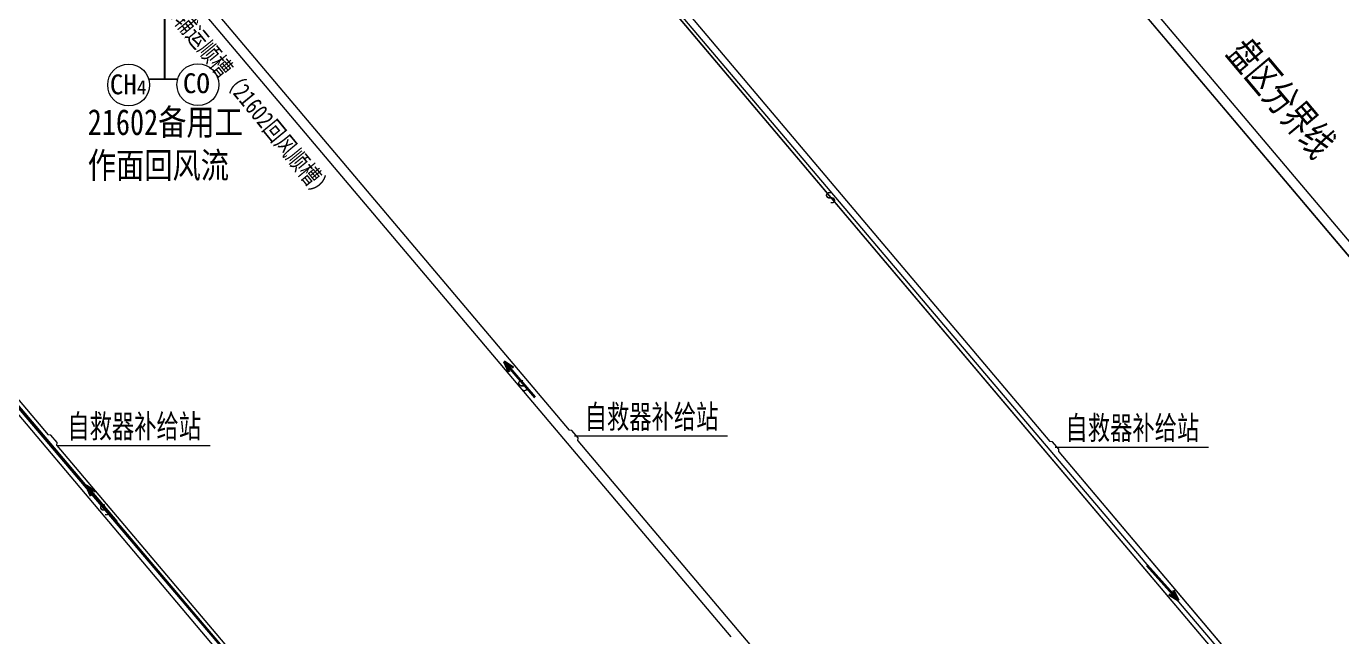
# Model space of a CAD drawing. Header units: millimetres. Extents: x 2501 to 6983, y 1724 to 12691.
# Drawn here: x 4887 to 5563, y 3314 to 3628 of the extents above; entities that cross this region are included whole.
import ezdxf

# ---------------------------------------------------------------- set-up
doc = ezdxf.new("R2010")
doc.units = ezdxf.units.MM
doc.linetypes.add('Amconstr', pattern=[9999, 9999, 0])
for name, color, linetype in [('6号煤底板等高线', 7, 'Continuous'), ('PUB_TEXT', 7, 'Continuous'), ('通风系统', 7, 'Continuous'), ('风流', 7, 'Continuous')]:
    doc.layers.add(name, color=color, linetype=linetype)
doc.layers.add('井下工业网光缆', color=5, linetype='Continuous', lineweight=30)
doc.styles.get("Standard").update_dxf_attribs({"font": 'arial.ttf'})
doc.styles.add('新宋体', font='', dxfattribs={"width": 0.8})
doc.styles.add('标准', font='', dxfattribs={"width": 0.667})
doc.styles.add('样三', font='simfang.ttf', dxfattribs={"width": 0.7})
doc.styles.get('新宋体').set_extended_font_data('NSimSun')
doc.styles.get('标准').set_extended_font_data('SimSun')
doc.linetypes.add('442', pattern='A,5,[175,AAA.SHX,S=1,R=90,X=0,Y=0],5', length=10)

# ---------------------------------------------------------------- blocks, each defined once
blk = doc.blocks.new('A$C16496DF1')
at = {"layer": '风流', "color": 1, "lineweight": 35}
for p, q in [((15.24, 0), (0, 19.05)), ((0, 19.05), (2.25, 13.71)), ((4.72, 15.68), (0, 19.05))]:
    blk.add_line(p, q, dxfattribs=at)
at = {"layer": '通风系统', "color": 1, "lineweight": 30, "insert": (12.69, 4.97, 3.08), "char_height": 6.075, "width": 34.878, "attachment_point": 1, "rotation": 213.25783}
blk.add_mtext('{\\fSimSun|b0|i0|c134|p2;S}', dxfattribs=at)
blk = doc.blocks.new('A$C12DB153C')
at = {"layer": '风流', "color": 5, "lineweight": 35}
for p, q in [((0, 18.19), (16.26, 0)), ((11.36, 3.11), (16.26, 0)), ((16.26, 0), (13.72, 5.22))]:
    blk.add_line(p, q, dxfattribs=at)
blk = doc.blocks.new('12')
at = {"color": 0, "lineweight": 20, "ltscale": 5}
for p, q in [((421676.78, 4239296.75, 12180.47), (422105.39, 4238789.43, 12180.47)), ((421710.61, 4239264.45, 12366.08), (422004.02, 4238917.17, 12366.08)), ((421516.25, 4239202.03, 12273.3), (421952.12, 4238686.12, 12273.3)), ((421516.27, 4239202.03, 12273.3), (421952.13, 4238686.13, 12273.3)), ((421354.65, 4239106.67, 7363.18), (421674.7, 4238727.85, 7363.18)), ((421381.48, 4239082.66, 7363.18), (421591.65, 4238833.9, 7363.18)), ((421174.68, 4239000.48, 7363.18), (421524.79, 4238586.09, 7363.18)), ((421201.45, 4238976.56, 11045.13), (421324, 4238831.5, 11045.13)), ((421328.53, 4238826.13, 11045.13), (421521.16, 4238598.13, 11045.13)), ((421596.18, 4238828.54, 7363.18), (421814.64, 4238569.97, 7363.18))]:
    blk.add_line(p, q, dxfattribs=at)
at = {"color": 6, "lineweight": 20, "ltscale": 0.5}
blk.add_line((421148.7, 4239035.69, 12273.3), (421522.32, 4238594.08, 12273.3), dxfattribs=at)
at = {"color": 0, "lineweight": 20, "ltscale": 5, "elevation": 12273.3}
for points in [[(421676.77, 4239296.74), (422299.27, 4238559.96)], [(421543.03, 4239178.1), (421838.72, 4238828.12)], [(421843.22, 4238822.79), (422044.39, 4238584.68)], [(421843.22, 4238822.77), (422136.91, 4238475.15)]]:
    blk.add_lwpolyline(points, dxfattribs=at)
at = {"color": 0, "linetype": 'ByBlock', "lineweight": 20, "ltscale": 0.005, "elevation": 7363.18, "flags": 128}
for points in [[(421596.18, 4238828.54), (421596.3, 4238829.94), (421593.09, 4238833.77), (421591.68, 4238833.89)], [(421843.22, 4238822.77), (421843.35, 4238824.17), (421840.13, 4238828), (421838.72, 4238828.12)]]:
    blk.add_lwpolyline(points, dxfattribs=at)
at = {"layer": '6号煤底板等高线', "lineweight": 20}
for p, q in [((421594.38, 4238831.05, 14428.69), (421673.13, 4238831.05, 14428.69)), ((421328.53, 4238826.13, 11045.13), (421407.28, 4238826.13, 11045.13)), ((421841.43, 4238825.3, 14428.69), (421920.17, 4238825.3, 14428.69))]:
    blk.add_line(p, q, dxfattribs=at)
at = {"layer": 'PUB_TEXT', "lineweight": 20, "elevation": 11045.13, "flags": 128}
blk.add_lwpolyline([(421328.53, 4238826.13), (421328.66, 4238827.54), (421325.44, 4238831.37), (421324.03, 4238831.49)], dxfattribs=at)
at = {"lineweight": 20}
for p, rotation in [((421558.92, 4238850.19, 17830.07), 1.972939483419019), ((421344, 4238786.42, 12273.3), 1.53604123919862)]:
    blk.add_blockref('A$C16496DF1', p, dxfattribs=dict(at, rotation=rotation))
blk.add_blockref('A$C12DB153C', (421888.45, 4238746.43, 9818.24), dxfattribs=at)
at = {"color": 7, "linetype": '442', "lineweight": 20, "ltscale": 0.005, "style": '标准', "width": 0.78}
blk.add_text('21604辅运顺槽（21602回风顺槽）', height=9, rotation=309.36294, dxfattribs=at).set_placement((421373.06, 4239062.49, 14729.65))
at = {"layer": 'PUB_TEXT', "lineweight": 20, "style": '样三', "width": 0.7}
for s, height, rotation, p in [('盘区分界线', 15, 310.01694, (421928.95, 4239027.38, 5206.38)), ('自救器补给站', 12, 0.04934, (421599.67, 4238834.88, 7361.76)), ('自救器补给站', 12, 0.04934, (421333.83, 4238829.96, 3978.2)), ('自救器补给站', 12, 0.04934, (421846.72, 4238829.12, 7361.76))]:
    blk.add_text(s, height=height, rotation=rotation, dxfattribs=at).set_placement(p)

msp = doc.modelspace()

# ---------------------------------------------------------------- linework, layer by layer
at = {"color": 0, "linetype": 'Amconstr', "lineweight": 20}
msp.add_line((5150.8, 3718.95, -3234.06), (5737.58, 3027.23, -3234.06), dxfattribs=at)
for p, q in [((4957.96, 3662.28), (4957.96, 3600.82)), ((4950.26, 3600.57), (4964.72, 3600.73)), ((4754.32, 3583.04), (5096.58, 3180.5))]:
    msp.add_line(p, q)
at = {"color": 7, "lineweight": 20}
for centre in [(4939.56, 3597.63), (4975.18, 3597.79)]:
    msp.add_circle(centre, 10.76, dxfattribs=at)

# ---------------------------------------------------------------- block references
at = {"lineweight": 20}
msp.add_blockref('12', (-416425.77, -4235413.67, -3234.06), dxfattribs=at)

# ---------------------------------------------------------------- texts
at = {"color": 3, "lineweight": 20, "char_height": 10.2, "width": 16.7762, "attachment_point": 1}
for s, insert in [('{\\fSimSun|b0|i0|c134|p2;CH\\H0.7059x;4}', (4929.93, 3603.04, 0.6)), ('{\\fSimSun|b0|i0|c134|p2;CO}', (4967.46, 3603.62, 0.6))]:
    msp.add_mtext(s, dxfattribs=dict(at, insert=insert))
at = {"layer": '井下工业网光缆', "color": 6, "lineweight": 20, "insert": (4918.55, 3585.22, 385.08), "char_height": 13.3049, "width": 233.3979, "attachment_point": 1, "style": '新宋体'}
msp.add_mtext('{\\C0;21602备用工\\P作面回风流}', dxfattribs=at)
at = {"layer": '通风系统', "color": 1, "lineweight": 20, "insert": (5303.68, 3538.34, -3230.98), "char_height": 6.075, "width": 34.878, "attachment_point": 1, "rotation": 213.25783}
msp.add_mtext('{\\fSimSun|b0|i0|c134|p2;S}', dxfattribs=at)

doc.saveas('drawing.dxf')
